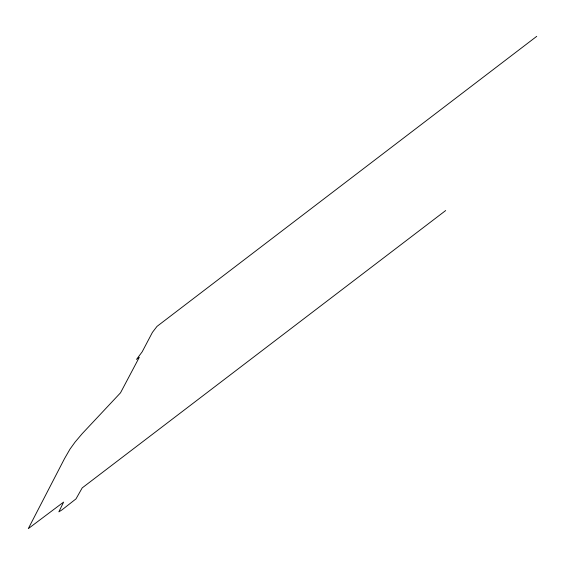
<?xml version="1.0" encoding="UTF-8"?>
<svg xmlns="http://www.w3.org/2000/svg" width="565" height="565" viewBox="0 0 565 565"><rect width="100%" height="100%" fill="white"/><g stroke="black" fill="none" stroke-linecap="round" stroke-linejoin="round"><path stroke-width="0.85" d="M536.75 36.33L156.992 326.401L152.423 332.368L142.161 351.84L136.525 359.411L139.315 357.278L120.507 392.823L82.179 433.694L75.06 442.105L70.032 449.069L64.537 458.596L28.292 528.635L63.605 502.094L58.852 511.855L61.903 509.941L75.993 498.888L82.2 487.906L445.679 210.54"/></g></svg>
